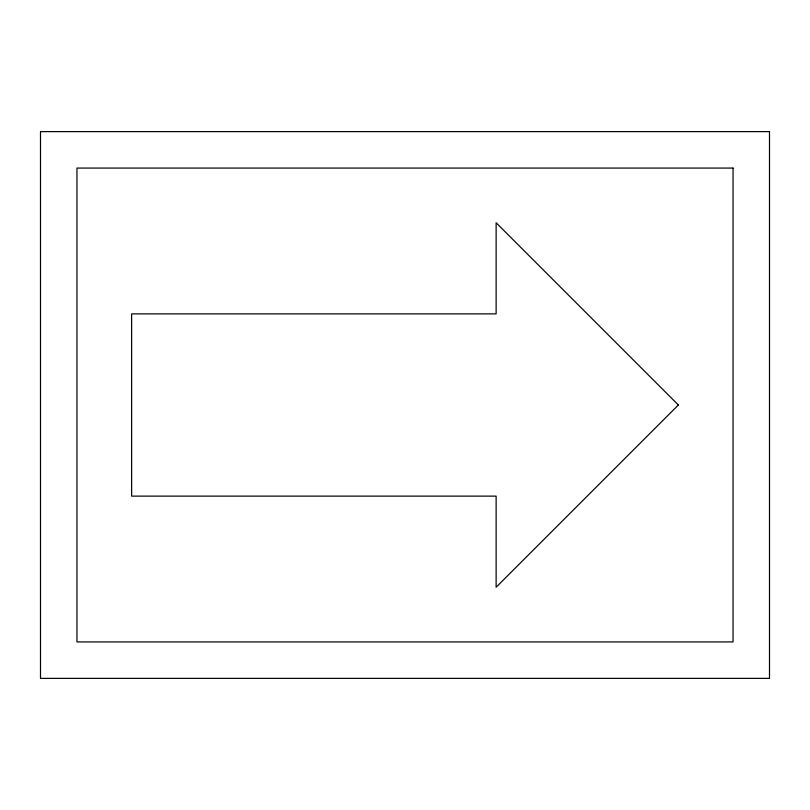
<?xml version="1.0" encoding="UTF-8"?>
<svg xmlns="http://www.w3.org/2000/svg" width="810" height="810" viewBox="0 0 810 810"><rect width="100%" height="100%" fill="white"/><g stroke="black" fill="none" stroke-linecap="round" stroke-linejoin="round"><path stroke-width="1.21" d="M678.375 405L496.125 587.25L496.125 496.125L131.625 496.125L131.625 313.875L496.125 313.875L496.125 222.75L678.375 405M769.5 131.625L40.5 131.625L40.5 678.375L769.5 678.375L769.5 131.625M733.05 168.075L76.95 168.075L76.95 641.925L733.05 641.925L733.05 168.075"/></g></svg>
